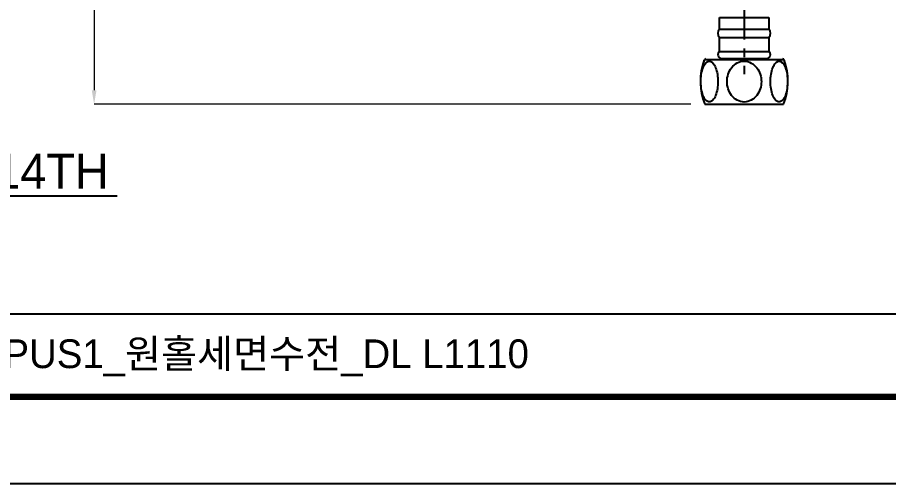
# Model space of a CAD drawing. Extents: x 0 to 790, y 0 to 579.
# Drawn here: x 292.2 to 541, y 0 to 133.1 of the extents above; entities that cross this region are included whole.
import ezdxf
from ezdxf import colors
from ezdxf.entities.mleader import LeaderData, LeaderLine
from ezdxf.math import Vec2, Vec3

# ---------------------------------------------------------------- set-up
doc = ezdxf.new("R2010")
doc.units = 0
doc.header["$LTSCALE"] = 10
doc.header["$MEASUREMENT"] = 0
doc.header["$PDMODE"] = 3
doc.header["$PDSIZE"] = -10
doc.linetypes.add('CENTER', pattern=[2, 1.25, -0.25, 0.25, -0.25])
doc.layers.get('0').update_dxf_attribs({"linetype": 'CONTINUOUS'})
doc.layers.get('DEFPOINTS').update_dxf_attribs({"linetype": 'CONTINUOUS'})
doc.layers.add('1', color=7, linetype='CONTINUOUS')
doc.styles.add('Daelim Dimension', font='')
doc.styles.get("Standard").update_dxf_attribs({"font": ''})
doc.styles.get('Daelim Dimension').set_extended_font_data('나눔고딕')
doc.styles.get('Standard').set_extended_font_data('나눔고딕')
doc.dimstyles.new('DEFAULT', dxfattribs={"dimscale": 2, "dimtxt": 2, "dimasz": 2, "dimexe": 0, "dimexo": 2, "dimgap": 1, "dimtad": 1, "dimdec": 0, "dimzin": 9, "dimdsep": 46, "dimtxsty": 'Daelim Dimension', "dimcen": 0.5, "dimclrd": 5, "dimclre": 5, "dimclrt": 256, "dimadec": 1, "dimazin": 0, "dimtfac": 1, "dimtdec": 0, "dimtix": 1, "dimtmove": 0, "dimatfit": 3, "dimfxl": 1, "dimtolj": 1, "dimtzin": 1, "dimlwd": 9, "dimlwe": 9, "dimarcsym": 0})

# ---------------------------------------------------------------- blocks, each defined once
blk = doc.blocks.new('*D1')
at = {"color": 5, "lineweight": 9, "ltscale": 0.5, "transparency": 16777216}
for p, q in [((323.78, 256.77), (314.1, 256.77)), ((314.1, 252.77), (314.1, 112.27)), ((484.54, 108.27), (314.1, 108.27))]:
    blk.add_line(p, q, dxfattribs=at)
at = {"color": 5, "ltscale": 0.5, "transparency": 16777216}
for points in [[(313.43, 252.77), (314.77, 252.77), (314.1, 256.77)], [(313.43, 112.27), (314.77, 112.27), (314.1, 108.27)]]:
    blk.add_solid(points, dxfattribs=at)
at = {"layer": 'DEFPOINTS', "color": 0, "ltscale": 0.5, "transparency": 16777216}
for p in [(327.78, 256.77), (314.1, 108.27), (488.54, 108.27)]:
    blk.add_point(p, dxfattribs=at)
at = {"color": 7, "ltscale": 0.5, "transparency": 16777216, "insert": (306.65, 182.52), "char_height": 10, "attachment_point": 5, "rotation": 90, "style": 'Daelim Dimension'}
blk.add_mtext('\\A1;365', dxfattribs=at)

msp = doc.modelspace()

# ---------------------------------------------------------------- linework, layer by layer
at = {"color": 5}
msp.add_line((12.7, 48.49), (648.72, 48.49), dxfattribs=at)
at = {"ltscale": 0.5}
msp.add_lwpolyline([(0, 0), (789.88, 0), (789.88, 578.76), (0, 578.76)], close=True, dxfattribs=at)
at = {"color": 5, "linetype": 'ByBlock', "lineweight": 200, "const_width": 1.82}
msp.add_lwpolyline([(12.7, 24.78), (777.1, 24.78), (777.1, 565.32), (12.7, 565.32)], close=True, dxfattribs=at)
at = {"layer": '1', "color": 7, "linetype": 'Continuous'}
for p, q in [((492.72, 129.74), (492.72, 133.08)), ((492.72, 133.08), (499.79, 133.08)), ((499.79, 133.08), (506.85, 133.08)), ((506.85, 133.08), (506.85, 129.74)), ((492.72, 129.74), (499.79, 129.74)), ((499.79, 129.74), (506.85, 129.74)), ((492.72, 123.39), (492.72, 127.36)), ((492.72, 127.36), (499.79, 127.36)), ((499.79, 127.36), (506.85, 127.36)), ((506.85, 127.36), (506.85, 123.39)), ((492.72, 123.39), (499.79, 123.39)), ((499.79, 123.39), (506.85, 123.39)), ((499.79, 120.95), (488.41, 120.95)), ((493.29, 121.32), (499.79, 121.32)), ((499.79, 121.32), (506.29, 121.32)), ((511.16, 120.95), (499.79, 120.95)), ((488.54, 108.27), (511.04, 108.27))]:
    msp.add_line(p, q, dxfattribs=at)
for centre, radius, start, end in [((494.14, 128.55), 1.85, 139.994, 220.006), ((505.44, 128.55), 1.85, 319.994, 40.006), ((493.46, 122.48), 1.17, 129.093, 261.5151), ((506.11, 122.48), 1.17, 278.4849, 50.907), ((504.81, 114.77), 17.53, 159.3657, 201.7699), ((488.88, 120.77), 0.5, 90, 159.3657), ((510.7, 120.77), 0.5, 20.6343, 90), ((494.76, 114.77), 17.53, 338.2301, 20.6343)]:
    msp.add_arc(centre, radius, start, end, dxfattribs=at)
at = {"layer": '1', "color": 1, "linetype": 'CENTER'}
msp.add_open_spline([(499.79, 178.82), (499.79, 173.82), (499.79, 116.89)], degree=1, knots=[0, 0, 0.080737, 1, 1], dxfattribs=at)
at = {"layer": '1', "color": 7, "linetype": 'Continuous'}
for points in [[(492.03, 112.2), (492.3, 113.51), (492.35, 114.96), (492.03, 117.7), (491.65, 118.97), (490.49, 120.61), (489.72, 120.83), (488.41, 119.8), (487.91, 118.65), (487.36, 116.06), (487.31, 114.58), (487.63, 111.85), (488.01, 110.56), (489.16, 108.94), (489.94, 108.71), (491.25, 109.75), (491.76, 110.9), (492.03, 112.2)], [(499.79, 108.93), (501.21, 108.93), (502.53, 109.72), (504.25, 111.94), (504.69, 113.36), (504.69, 116.17), (504.25, 117.58), (502.56, 119.8), (501.22, 120.6), (498.4, 120.61), (497.05, 119.83), (495.32, 117.6), (494.89, 116.17), (494.89, 113.37), (495.32, 111.95), (497.04, 109.72), (498.37, 108.93), (499.79, 108.93)], [(507.55, 112.2), (507.82, 110.9), (508.32, 109.77), (509.62, 108.72), (510.39, 108.92), (511.56, 110.53), (511.94, 111.82), (512.27, 114.55), (512.21, 116.03), (511.68, 118.61), (511.18, 119.76), (509.89, 120.82), (509.1, 120.62), (507.94, 119.01), (507.55, 117.73), (507.23, 114.97), (507.28, 113.51), (507.55, 112.2)]]:
    msp.add_open_spline(points, degree=3, knots=[0, 0, 0, 0, 0.125, 0.125, 0.25, 0.25, 0.375, 0.375, 0.5, 0.5, 0.625, 0.625, 0.75, 0.75, 0.875, 0.875, 1, 1, 1, 1], dxfattribs=at)

# ---------------------------------------------------------------- texts
at = {"color": 2, "insert": (154.51, 41.16), "char_height": 8.198, "width": 362.8925, "attachment_point": 1, "style": 'Daelim Dimension'}
msp.add_mtext('{\\fPretendard Variable SemiBold|b0|i0|c129|p2;대림바스(주)} Single lever_OPUS1_원홀세면수전_DL L1110', dxfattribs=at)

# ---------------------------------------------------------------- dimensions: what is measured, and where the dimension line sits
at = {"color": 5, "ltscale": 0.5}
dim = msp.add_linear_dim(base=(314.1, 108.27), p1=(327.78, 256.77), p2=(488.54, 108.27), angle=90, text='365', dimstyle='DEFAULT', override={"dimtxt": 5, "dimclrd": 5, "dimclre": 5, "dimclrt": 7}, dxfattribs=at)
dim.commit()
dim.dimension.update_dxf_attribs({"geometry": '*D1', "text_midpoint": (306.65, 182.52)})

# ---------------------------------------------------------------- leaders
at = {"ltscale": 0.5}
ml = msp.add_multileader_mtext('Standard', dxfattribs=at)
ml.set_content('G1/2-14TH', color=256)
ml.set_leader_properties(color=5)
ml.build(insert=Vec2(0, 0))
ml.multileader.update_dxf_attribs({"text_left_attachment_type": 6, "text_right_attachment_type": 6, "dogleg_length": 0.36, "arrow_head_size": 5})
ctx = ml.context
ctx.base_point, ctx.char_height, ctx.arrow_head_size, ctx.landing_gap_size, ctx.plane_origin = Vec3(252.04, 82.16), 10, 5, 0.09, Vec3(236.5, 108.27)
ctx.left_attachment, ctx.right_attachment = 6, 6
notes = []
notes.append((ctx, [(0, (1, 1, 0), (251.68, 82.16), (1, 0), 0.36, [(0, [(236.5, 108.27)], 0, [])])]))
ctx.mtext.insert, ctx.mtext.flow_direction = Vec3(252.13, 94.16), 5
for ctx, leaders in notes:
    for number, flags, end, landing, length, lines in leaders:
        leader = LeaderData()
        leader.index, (leader.has_last_leader_line, leader.has_dogleg_vector, leader.attachment_direction) = number, flags
        leader.last_leader_point, leader.dogleg_vector, leader.dogleg_length = Vec3(end), Vec3(landing), length
        for number, points, colour, breaks in lines:
            line = LeaderLine()
            line.index, line.vertices, line.color, line.breaks = number, Vec3.list(points), colors.encode_raw_color(colour), breaks
            leader.lines.append(line)
        ctx.leaders.append(leader)

doc.saveas('drawing.dxf')
